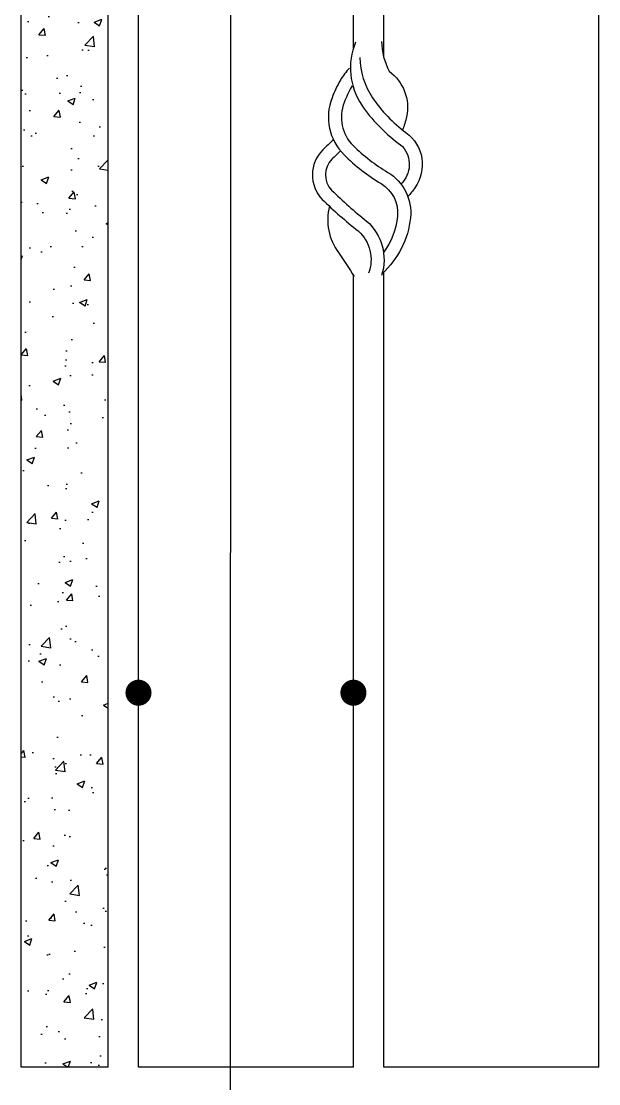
# Model space of a CAD drawing. Header units: inches. Extents: x 13054 to 48691, y 5623 to 20391.
# Drawn here: x 48368.91 to 48377.42, y 18809.09 to 18824.74 of the extents above; entities that cross this region are included whole.
import ezdxf

# ---------------------------------------------------------------- set-up
doc = ezdxf.new("R2010")
doc.units = ezdxf.units.IN
doc.header["$MEASUREMENT"] = 0

msp = doc.modelspace()

# ---------------------------------------------------------------- hatches: boundary and pattern name
at = {"ltscale": 5}
h = msp.add_hatch(dxfattribs=at)
h.set_pattern_fill('AR-CONC', color=251, scale=0.159981, style=0)
h.set_pattern_definition([(50, (46236.2077, 18789.7504), (1.1474784, -0.10039135), [0.1199856, -1.3198414]), (355, (46236.2077, 18789.7504), (-0.22197546, 1.2033628), [0.09598847, -1.0558731]), (100.4514, (46236.3033, 18789.742), (0.9255038, 1.1029707), [0.10197205, -1.1216926]), (46.1842, (46236.2077, 18790.0704), (1.7073805, -0.2647986), [0.1799784, -1.9797621]), (96.6356, (46236.35, 18790.0483), (1.4952806, 1.5584013), [0.1529581, -1.6825386]), (351.1842, (46236.2077, 18790.0704), (1.4952794, 1.5584025), [0.1439827, -1.5838097]), (21, (46236.3677, 18789.9904), (0.95493653, -0.64411282), [0.1199856, -1.3198414]), (326, (46236.3677, 18789.9904), (0.38925776, 1.1601007), [0.09598847, -1.0558731]), (71.4514, (46236.4473, 18789.9367), (1.3441947, 0.5159868), [0.10197205, -1.1216926]), (37.5, (46236.2077, 18789.7504), (0.01945343, 0.53256617), [0, -1.04307466, 0, -1.0718712, 0, -1.05987264]), (7.5, (46236.2077, 18789.7504), (0.42086069, 0.63098292), [0, -0.61112656, 0, -1.01907754, 0, -0.40395146]), (327.5, (46235.85094, 18789.7504), (0.854013275, -0.03608346), [0, -0.39995194, 0, -1.24785005, 0, -1.65580103]), (317.5, (46235.69096, 18789.7504), (0.93298576, 0.16014873), [0, -0.51993752, 0, -0.82870042, 0, -1.1758587])])
h.paths.add_polyline_path([(48368.911, 18809.336), (48370.191, 18809.336), (48370.191, 18835.35, -0.003438), (48368.911, 18835.205)])

# ---------------------------------------------------------------- linework, layer by layer
at = {"transparency": 33554483}
msp.add_line((48372.006, 18876.043), (48371.984, 18793.53), dxfattribs=at)
at = {"ltscale": 5}
for p, q in [((48377.422, 18809.336), (48377.422, 18836.51)), ((48373.806, 18824.344), (48373.806, 18835.857)), ((48374.254, 18824.203), (48374.254, 18835.93)), ((48370.191, 18809.336), (48370.191, 18835.35)), ((48370.639, 18809.336), (48370.639, 18835.405)), ((48368.911, 18809.336), (48368.911, 18835.205)), ((48373.806, 18809.336), (48373.806, 18820.996)), ((48374.254, 18809.336), (48374.254, 18821.046)), ((48370.191, 18809.336), (48368.911, 18809.336)), ((48373.806, 18809.336), (48370.639, 18809.336)), ((48377.422, 18809.336), (48374.254, 18809.336))]:
    msp.add_line(p, q, dxfattribs=at)
at = {"color": 251, "ltscale": 5}
for points in [[(48373.837, 18824.428, 0.252549), (48373.929, 18823.504, 0.087636), (48374.468, 18822.944, -0.41188), (48374.556, 18822.397, -0.013567), (48374.509, 18822.336)], [(48374.221, 18824.441, 0.121089), (48374.335, 18824, -0.29598), (48374.589, 18823.332, -0.037965), (48374.531, 18823.137)], [(48373.901, 18824.205, 0.144246), (48374.088, 18823.611, 0.087636), (48374.581, 18823.099, -0.41188), (48374.712, 18822.286, -0.025835), (48374.608, 18822.155)], [(48373.748, 18824.045, 0.069152), (48373.614, 18823.87, 0.035844), (48373.491, 18823.611, 0.300176), (48373.668, 18822.77, 0.060072), (48374.214, 18822.347, -0.291676), (48374.456, 18821.865, -0.132658), (48374.25, 18821.331)], [(48373.786, 18823.784, -0.003011), (48373.781, 18823.775, 0.035844), (48373.669, 18823.541, 0.300176), (48373.803, 18822.907, 0.060072), (48374.313, 18822.512, -0.291676), (48374.647, 18821.845, -0.185041), (48374.229, 18821.023)], [(48373.51, 18822.994, -0.010587), (48373.356, 18822.846, 0.410219), (48373.348, 18822.114, 0.026852), (48373.877, 18821.649, -0.310458), (48374.029, 18821.026)], [(48373.616, 18822.828, -0.008341), (48373.489, 18822.708, 0.405153), (48373.485, 18822.249, 0.026953), (48374, 18821.796, -0.298845), (48374.221, 18820.995)], [(48373.454, 18822.013, 0.228922), (48373.588, 18821.331, -0.016118), (48373.817, 18820.979)]]:
    msp.add_lwpolyline(points, format="xyb", dxfattribs=at)
at = {"ltscale": 5, "const_width": 0.184}
for points in [[(48370.539, 18814.851, 1), (48370.739, 18814.851, 1)], [(48373.706, 18814.851, 1), (48373.906, 18814.851, 1)]]:
    msp.add_lwpolyline(points, format="xyb", close=True, dxfattribs=at)

doc.saveas('drawing.dxf')
